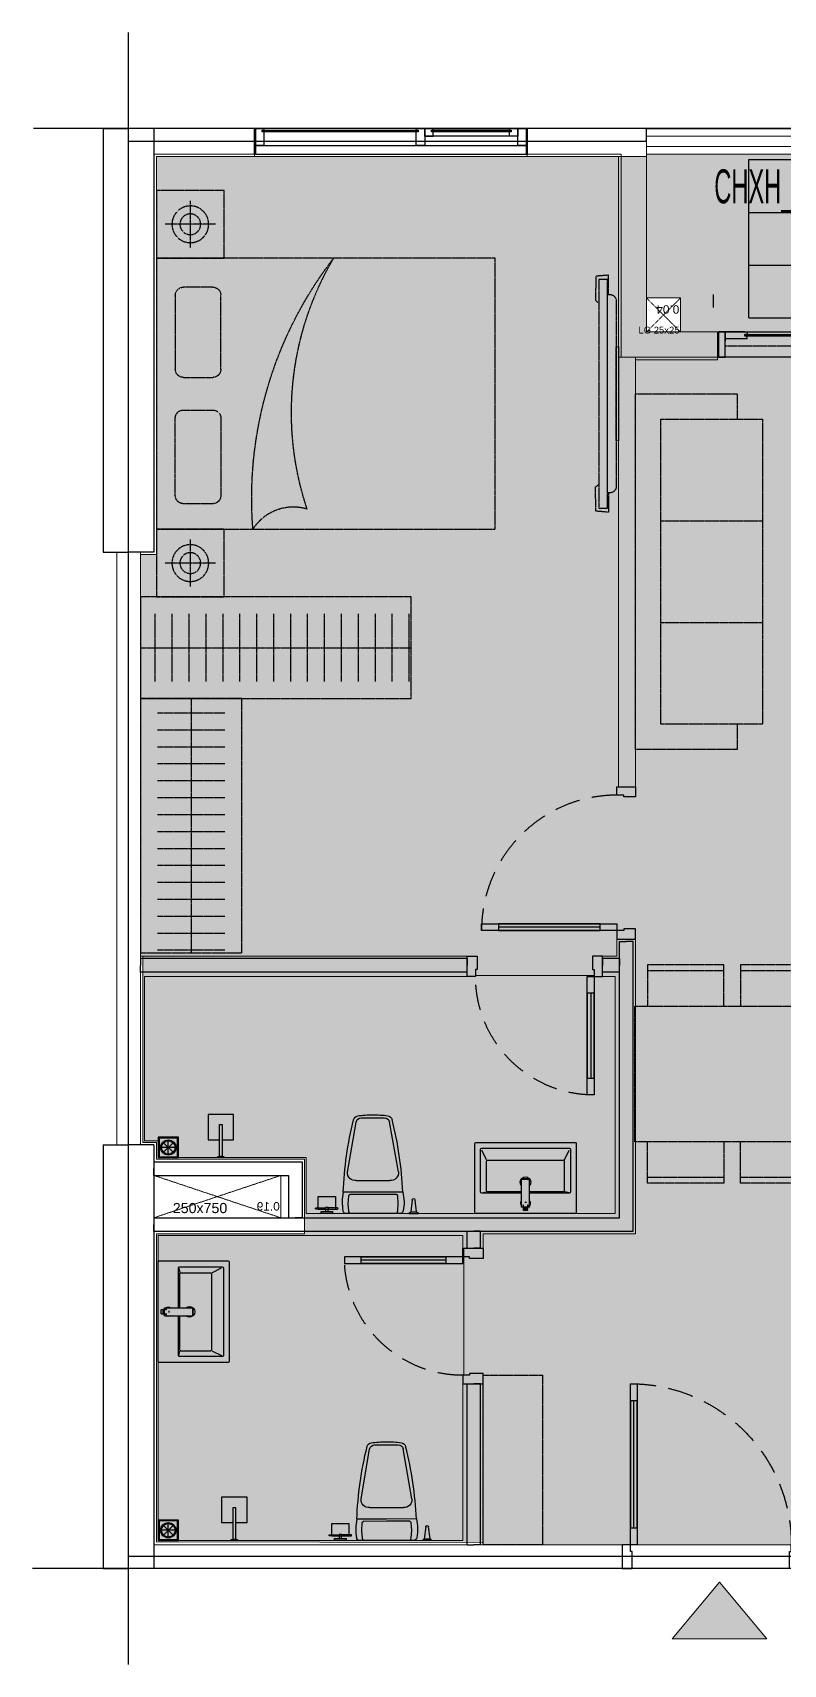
# Model space of a CAD drawing. Header units: millimetres. Extents: x -567 to 9605, y -567 to 9067.
# Drawn here: x -567 to 3868, y -567 to 9067 of the extents above; entities that cross this region are included whole.
import ezdxf
from ezdxf.enums import TextEntityAlignment as Align

# ---------------------------------------------------------------- set-up
doc = ezdxf.new("R2010")
doc.units = ezdxf.units.MM
for name, pattern in [('3PN B$0$HIDDENX2', [0.75, 0.5, -0.25]), ('CONTINOUS', [0]), ('HIDDEN', [9.525, 6.35, -3.175]), ('HIDDENX2', [0.75, 0.5, -0.25]), ('Xref Y2-Y4 ME$0$Xref MB Y2.Y4$0$Xr_truc thang N3 tang dien hinh$0$T-Can ho$0$HIDDEN3', [0.2, 0.1, -0.1])]:
    doc.linetypes.add(name, pattern=pattern)
doc.layers.get('0').update_dxf_attribs({"color": 231})
doc.layers.get('DefPoints').update_dxf_attribs({"color": 191})
doc.layers.add('2pn+g2', color=7, linetype='Continuous', true_color=0xeecdb4)
doc.layers.add('A-AREA-WALL-CENTER', color=210, linetype='Continuous', plot=False)
for name, color, linetype in [('A-CONC', 2, 'Continuous'), ('A-DOOR', 142, 'Continuous'), ('A-EQPM', 127, 'Continuous'), ('A-FURN', 251, 'HIDDEN'), ('A-WALL', 1, 'Continuous'), ('HATCH', 7, 'Continuous')]:
    doc.layers.add(name, color=color, linetype=linetype)
for name, color, linetype, lineweight in [('A-Dien tich TT', 152, 'HIDDENX2', 5), ('A-FNSH', 253, 'Continuous', 9), ('A-Hatch mau co cau', 7, 'Continuous', 9), ('A-RAIL', 153, 'Continuous', 9), ('A-Truc ky thuat', 162, 'Continuous', 0), ('A-WALL-INT', 31, 'Continuous', 20), ('A-WALL-PRTN', 6, 'Continuous', 9)]:
    doc.layers.add(name, color=color, linetype=linetype, lineweight=lineweight)
doc.styles.add('VTK_Arial', font='arial.ttf', dxfattribs={"width": 0.8})
doc.styles.add('Xref Y2-Y4 ME$0$Xref MB Y2.Y4$0$Xr_truc thang N3 tang dien hinh$0$T-Can ho$0$Arial', font='arial.ttf')

# ---------------------------------------------------------------- blocks, each defined once
blk = doc.blocks.new('*U9')
blk.add_lwpolyline([(0, 0), (0, 250), (750, 250), (750, 0)], close=True)
at = {"linetype": 'Xref Y2-Y4 ME$0$Xref MB Y2.Y4$0$Xr_truc thang N3 tang dien hinh$0$T-Can ho$0$HIDDEN3'}
for points in [[(0, 0), (750, 250)], [(0, 250), (750, 0)]]:
    blk.add_lwpolyline(points, dxfattribs=at)
at = {"style": 'Xref Y2-Y4 ME$0$Xref MB Y2.Y4$0$Xr_truc thang N3 tang dien hinh$0$T-Can ho$0$Arial'}
blk.add_text('0.19', height=50, dxfattribs=at).set_placement((6.6, 42.7))
blk.add_attdef('--', text='', height=88, dxfattribs=at).set_placement((126.6, 189.6), align=Align.MIDDLE_CENTER)
blk = doc.blocks.new('*U8')
blk.add_lwpolyline([(0, 0), (0, 200), (200, 200), (200, 0)], close=True)
at = {"linetype": 'Xref Y2-Y4 ME$0$Xref MB Y2.Y4$0$Xr_truc thang N3 tang dien hinh$0$T-Can ho$0$HIDDEN3'}
for points in [[(0, 0), (200, 200)], [(0, 200), (200, 0)]]:
    blk.add_lwpolyline(points, dxfattribs=at)
at = {"style": 'Xref Y2-Y4 ME$0$Xref MB Y2.Y4$0$Xr_truc thang N3 tang dien hinh$0$T-Can ho$0$Arial'}
blk.add_text('0.04', height=50, dxfattribs=at).set_placement((6.6, 42.7))
blk.add_attdef('--', text='', height=88, dxfattribs=at).set_placement((126.6, 189.6), align=Align.MIDDLE_CENTER)
blk = doc.blocks.new('A$C99de5d64')
at = {"layer": 'A-Hatch mau co cau', "true_color": 0xb30000}
h = blk.add_hatch(color=12, dxfattribs=at)
h.dxf.hatch_style = 1
h.paths.add_polyline_path([(-174.8, 210), (0, 0), (175.2, 210)])
at = {"layer": 'A-Hatch mau co cau', "color": 12, "true_color": 0xb30000}
blk.add_lwpolyline([(-174.8, 210), (0, 0), (175.2, 210)], close=True, dxfattribs=at)
blk = doc.blocks.new('*U31')
at = {"linetype": 'HIDDEN', "ltscale": 0.3}
for p, q in [((86.1, 499.5), (86.1, 101.1)), ((186.1, 499.5), (186.1, 101.1)), ((286.1, 499.5), (286.1, 101.1)), ((386.1, 499.5), (386.1, 101.1)), ((486.1, 499.5), (486.1, 101.1)), ((586.1, 499.5), (586.1, 101.1)), ((686.1, 499.5), (686.1, 101.1)), ((786.1, 499.5), (786.1, 101.1)), ((886.1, 499.5), (886.1, 101.1)), ((986.1, 499.5), (986.1, 101.1)), ((1086.1, 499.5), (1086.1, 101.1)), ((1186.1, 499.5), (1186.1, 101.1)), ((1286.1, 499.5), (1286.1, 101.1)), ((1386.1, 499.5), (1386.1, 101.1)), ((1486.1, 499.5), (1486.1, 101.1)), ((1586.1, 499.5), (1586.1, 101.1)), ((0, 300), (1600, 300))]:
    blk.add_line(p, q, dxfattribs=at)
blk.add_lwpolyline([(0, 0), (1600, 0), (1600, 600), (0, 600)], close=True, dxfattribs=at)
blk = doc.blocks.new('*U43')
at = {"linetype": 'HIDDEN', "ltscale": 0.3}
for p, q in [((-750, -150), (-750, -1950)), ((-150, -150), (-750, -150)), ((-150, -1950), (-150, -150)), ((-150, -750), (-750, -750)), ((-150, -1350), (-750, -1350)), ((-750, -1950), (-150, -1950))]:
    blk.add_line(p, q, dxfattribs=at)
blk.add_lwpolyline([(-600, -1950), (-600, -2100), (0, -2100), (0, 0), (-600, 0), (-600, -150)], dxfattribs=at)
blk = doc.blocks.new('*U22')
at = {"linetype": 'HIDDEN', "ltscale": 0.3}
for p, q in [((75, 644.4), (75, 400)), ((525, 644.4), (75, 644.4)), ((75, 608.9), (525, 608.9)), ((525, 400), (525, 644.4)), ((1075, 644.4), (625, 644.4)), ((625, 644.4), (625, 400)), ((625, 608.9), (1075, 608.9)), ((1075, 400), (1075, 644.4)), ((1625, 644.4), (1175, 644.4)), ((1175, 644.4), (1175, 400)), ((1175, 608.9), (1625, 608.9)), ((1625, 400), (1625, 644.4)), ((1700, 400), (0, 400)), ((0, 400), (0, -400)), ((1700, -400), (1700, 400)), ((0, -400), (1700, -400)), ((75, -644.4), (75, -400)), ((525, -400), (525, -644.4)), ((625, -644.4), (625, -400)), ((1075, -400), (1075, -644.4)), ((1175, -644.4), (1175, -400)), ((1625, -400), (1625, -644.4)), ((525, -608.9), (75, -608.9)), ((525, -644.4), (75, -644.4)), ((1075, -608.9), (625, -608.9)), ((1075, -644.4), (625, -644.4)), ((1625, -608.9), (1175, -608.9)), ((1625, -644.4), (1175, -644.4))]:
    blk.add_line(p, q, dxfattribs=at)
blk = doc.blocks.new('*U35')
at = {"linetype": 'HIDDEN', "ltscale": 0.3}
blk.add_line((2160, 85), (40, 85), dxfattribs=at)
for p, q in [((158.1, 15.5), (158.1, 24.5)), ((1160.6, 60.5), (1160.6, 69.5))]:
    blk.add_line(p, q)
blk.add_lwpolyline([(0, 0), (2200, 0), (2200, 150), (0, 150)], close=True)
for points in [[(40, 54.5), (40, 0), (0, 0), (0, 150), (40, 150), (40, 0), (40, 0), (40, 54.5)], [(2160, 54.5), (2160, 0), (2200, 0), (2200, 150), (2160, 150), (2160, 0), (2160, 0), (2160, 54.5)], [(155, 0), (40, 0), (40, 10), (40, 10), (40, 40), (155, 40), (162, 40), (170, 40), (170, 25), (155, 25), (155, 15)], [(155, 0), (162, 0), (170, 0), (170, 15), (155, 15)], [(158.1, 15.5), (1054, 15.5), (1054, 24.5), (158.1, 24.5)], [(1172.5, 45), (1042.5, 45), (1042.5, 45), (1042.5, 45), (1042.5, 85), (1157.5, 85), (1164.5, 85), (1172.5, 85), (1172.5, 70), (1157.5, 70), (1157.5, 60), (1172.5, 60), (1172.5, 45)], [(1042.5, 0), (1172.5, 0), (1172.5, 0), (1172.5, 0), (1172.5, 40), (1057.5, 40), (1050.5, 40), (1042.5, 40), (1042.5, 25), (1057.5, 25), (1057.5, 15), (1042.5, 15), (1042.5, 0)], [(1160.6, 60.5), (2042, 60.5), (2042, 69.5), (1160.6, 69.5)], [(2160, 45), (2160, 45), (2160, 85), (2045.5, 85), (2038.5, 85), (2030.5, 85), (2030.5, 70), (2045.5, 70), (2045.5, 60)], [(2045.5, 60), (2030.5, 60), (2030.5, 45), (2160, 45), (2160, 45), (2160, 45), (2160, 45)]]:
    blk.add_lwpolyline(points)
blk = doc.blocks.new('E-CHUNG-GATHOATSAN-01')
at = {"ltscale": 2}
for p, q in [((60, 20), (60, 100)), ((100, 60), (20, 60)), ((88.3, 88.3), (31.7, 31.7)), ((88.3, 31.7), (31.7, 88.3))]:
    blk.add_line(p, q, dxfattribs=at)
for points in [[(120, 120), (0, 120), (0, 0), (120, 0)], [(115, 115), (5, 115), (5, 5), (115, 5)]]:
    blk.add_lwpolyline(points, close=True, dxfattribs=at)
for radius in [45, 40]:
    blk.add_circle((60, 60), radius, dxfattribs=at)
blk = doc.blocks.new('E-VS-VOISENTAM-01')
at = {"color": 0}
blk.add_lwpolyline([(-105.3, -7.6), (-105.3, -75.1), (-255.3, -75.1), (-255.3, 74.9), (-105.3, 74.9), (-105.3, 7.4)], dxfattribs=at)
for points in [[(-195.1, -7.6), (-6.3, -7.6), (-6.3, 7.4), (-195.1, 7.4)], [(-6.3, -17.9), (0, -17.9), (0, 17.9), (-6.3, 17.9)]]:
    blk.add_lwpolyline(points, close=True, dxfattribs=at)
blk = doc.blocks.new('E-VS-BONCAU-01')
for p, q in [((-145.5, -13.9), (-139.8, 0.5)), ((-148.9, -57.3), (-145.5, -13.9)), ((-146.2, -104.4), (-148.9, -57.3)), ((145.4, -15), (148.5, -58.4)), ((148.5, -58.4), (145.4, -105.5)), ((213.1, -0.8), (265.4, -1)), ((221.8, -9.6), (256.7, -9.7)), ((230.2, -79.4), (221.8, -9.6)), ((256.7, -9.7), (247.7, -79.5)), ((-0.5, -126.3), (-176.3, -125.6)), ((-136.7, -112.2), (-146.2, -104.4)), ((-0.4, -113.3), (-136.7, -112.2)), ((-0.5, -126.3), (-0.5, -126.3)), ((175.4, -127), (-0.5, -126.3)), ((135.8, -113.2), (-0.4, -113.3)), ((145.4, -105.5), (135.8, -113.2)), ((-150.9, -245), (-101.2, -539.8)), ((-100, -194.5), (98.5, -195.2)), ((149, -246.1), (97.1, -540.5)), ((-71.2, -564.4), (-2.2, -564.6)), ((-2.2, -564.6), (66.9, -564.9))]:
    blk.add_line(p, q)
for points in [[(-307.4, -12.3), (-240.3, -12.3), (-240.3, 0.4), (-307.4, 0.4)], [(-324.6, -100.9), (-223.3, -100.9), (-223.3, -24.5), (-324.6, -24.5)], [(-281.4, -35.9), (-281.4, -12.3), (-266.2, -12.3), (-266.2, -35.9)]]:
    blk.add_lwpolyline(points, close=True)
for points in [[(160.1, -0.6), (0, 0), (-160.1, 0.6)], [(139.8, -0.5), (145.4, -15)]]:
    blk.add_lwpolyline(points)
for points in [[(-337.2, -33.4), (-281.4, -33.4), (-281.4, -26.6), (-337.2, -26.6, 1)], [(-210.5, -33.4), (-266.2, -33.4), (-266.2, -26.6), (-210.5, -26.6, -1)]]:
    blk.add_lwpolyline(points, format="xyb", close=True)
for centre, radius, start, end in [((225.4, 2.7), 12.8, 195.93034, 253.62994), ((238.9, -79.4), 8.72, 179.78014, 359.78014), ((253.1, 2.6), 12.8, 285.93034, 343.62994)]:
    blk.add_arc(centre, radius, start, end)
for centre, major_axis, ratio, start_param, end_param in [((-160.1, -17.6), (-12.9, -12.8), 1, 3.926991, 5.363819), ((-160.1, -17.6), (-12.9, -12.8), 1, 3.926991, 5.363819), ((-160.1, -17.6), (-12.9, -12.8), 1, 3.926991, 5.363819), ((160, -18.8), (-12.9, -12.8), 1, 2.490163, 3.926991), ((160, -18.8), (-12.9, -12.8), 1, 2.490163, 3.926991), ((-309.7, -59.9), (-491.9, 11.9), 0.754969, 2.992228, 3.290957), ((1638.9, -88), (-275.8, 1956.4), 0.917923, 1.461172, 1.68042), ((-105.7, -239.6), (-32.1, 32.3), 1, 5.374496, 7.190108), ((103.9, -240.4), (-32.3, -32.1), 1, 2.23467, 4.050282), ((-85.9, -545.6), (-22.1, -22), 1, -0.518895, 0.614897), ((-85.9, -545.6), (-22.1, -22), 1, -0.518895, 0.614897), ((-71, -533.5), (-21.8, 21.9), 1, 0.993435, 2.351364), ((-9.9, -27.7), (-393.7, -390.7), 1, 0.641923, 0.802984), ((-9.9, -27.7), (-393.7, -390.7), 1, 0.641923, 0.802984), ((9.6, -27.8), (-390.7, 393.7), 1, 2.338609, 2.49967), ((9.6, -27.8), (-390.7, 393.7), 1, 2.338609, 2.49967), ((66.9, -534), (-21.8, 21.9), 1, 2.361025, 3.718954), ((81.7, -546.2), (-22.1, -22), 1, 0.955899, 2.089692), ((81.7, -546.2), (-22.1, -22), 1, 0.955899, 2.089692)]:
    blk.add_ellipse(centre, major_axis=major_axis, ratio=ratio, start_param=start_param, end_param=end_param)
at = {"extrusion": (0, 0, -1)}
for centre, major_axis, ratio, start_param, end_param in [((309.2, -62.3), (492, 8.1), 0.754969, 2.992228, 3.290957), ((-1639.5, -75.4), (-290.8, -1954.2), 0.917923, 4.602765, 4.822013)]:
    blk.add_ellipse(centre, major_axis=major_axis, ratio=ratio, start_param=start_param, end_param=end_param, dxfattribs=at)
blk = doc.blocks.new('*U45')
blk.add_line((2925, 150), (0, 150))
for points in [[(0, 150), (2925, 150), (2925, 0), (0, 0)], [(0, 105), (2925, 105), (2925, 45), (0, 45)]]:
    blk.add_lwpolyline(points, close=True)
blk = doc.blocks.new('*U36')
blk.add_line((0, -150), (1600, -150))
at = {"ltscale": 2000}
for points in [[(0, 0), (0, -150), (-5, -150), (-5, 0)], [(1605, 0), (1605, -150), (1600, -150), (1600, 0)]]:
    blk.add_lwpolyline(points, close=True, dxfattribs=at)
for points in [[(1600, 0), (0, 0), (0, -100), (1600, -100)], [(0, 0), (50, 0), (50, -100), (0, -100)], [(950, 0), (1000, 0), (1000, -100), (950, -100)], [(1000, 0), (1550, 0), (1550, -45), (1000, -45)], [(1050, 0), (1000, 0), (1000, -45), (1050, -45)], [(1500, 0), (1550, 0), (1550, -45), (1500, -45)], [(1550, 0), (1600, 0), (1600, -100), (1550, -100)], [(40, -10), (960, -10), (960, -20), (40, -20)], [(1040, -10), (1510, -10), (1510, -20), (1040, -20)]]:
    blk.add_lwpolyline(points, close=True)
blk = doc.blocks.new('*U38')
blk.add_line((-100, -70), (-850, -70))
for points in [[(140, 0), (140, -60), (40, -60), (40, -50), (0, -50), (0, 0)], [(0, -50), (-950, -50), (-950, -90), (0, -90)], [(-100, -50), (-100, -90), (-850, -90), (-850, -50)], [(140, -1050), (140, -990), (40, -990), (40, -1000), (0, -1000), (0, -1050)]]:
    blk.add_lwpolyline(points, close=True)
at = {"linetype": '3PN B$0$HIDDENX2', "ltscale": 300}
blk.add_arc((0, -50), 950, 180, 270, dxfattribs=at)
blk = doc.blocks.new('*U39')
blk.add_line((-100, 70), (-700, 70))
for points in [[(110, 900), (110, 840), (40, 840), (40, 850), (0, 850), (0, 900)], [(0, 50), (-800, 50), (-800, 90), (0, 90)], [(-100, 50), (-100, 90), (-700, 90), (-700, 50)], [(110, 0), (110, 60), (40, 60), (40, 50), (0, 50), (0, 0)]]:
    blk.add_lwpolyline(points, close=True)
at = {"linetype": '3PN B$0$HIDDENX2', "ltscale": 300}
blk.add_arc((0, 50), 800, 90, 180, dxfattribs=at)
blk = doc.blocks.new('*U49')
blk.add_line((-100, -70), (-600, -70))
for points in [[(120, 0), (120, -60), (40, -60), (40, -50), (0, -50), (0, 0)], [(0, -50), (-700, -50), (-700, -90), (0, -90)], [(-100, -50), (-100, -90), (-600, -90), (-600, -50)], [(120, -800), (120, -740), (40, -740), (40, -750), (0, -750), (0, -800)]]:
    blk.add_lwpolyline(points, close=True)
at = {"linetype": '3PN B$0$HIDDENX2', "ltscale": 300}
blk.add_arc((0, -50), 700, 180, 270, dxfattribs=at)
blk = doc.blocks.new('F-PN-GIUONG-2000X1600')
at = {"linetype": 'HIDDEN', "ltscale": 0.3}
for p, q in [((332.5, -150.5), (159.2, -150.5)), ((111.4, -198.4), (111.4, -655.8)), ((380.4, -655.8), (380.4, -198.4)), ((159.2, -703.7), (332.5, -703.7)), ((111.4, -1381), (111.4, -944.2)), ((159.2, -896.3), (332.5, -896.3)), ((380.4, -944.2), (380.4, -1381)), ((332.5, -1428.8), (159.2, -1428.8))]:
    blk.add_line(p, q, dxfattribs=at)
blk.add_lwpolyline([(2000, 0), (2000, -1600), (0, -1600), (0, 0), (2000, 0)], dxfattribs=at)
for centre, radius, start, end in [((2879.5, -182.5), 2316.9, 175.48135, 217.72002), ((808.7, 149.5), 281.8, 212.03819, 286.6668), ((159.2, -198.4), 47.8, 90, 180), ((332.5, -198.4), 47.8, 0, 90), ((2591, -687.7), 1793.5, 161.56279, 210.57443), ((159.2, -655.8), 47.8, 180, 270), ((332.5, -655.8), 47.8, 270, 0), ((159.2, -944.2), 47.8, 90, 180), ((332.5, -944.2), 47.8, 0, 90), ((159.2, -1381), 47.8, 180, 270), ((332.5, -1381), 47.8, 270, 0)]:
    blk.add_arc(centre, radius, start, end, dxfattribs=at)
blk = doc.blocks.new('F-PK-TV-01')
at = {"linetype": 'HIDDEN', "ltscale": 0.3}
for points in [[(0, -113.8), (0, 0), (-73.9, -5.9), (-77.3, -148.1), (-56.2, -164.8)], [(0, -1285.4), (0, -1399.2), (-73.9, -1393.3), (-77.3, -1251.1), (-56.2, -1234.4)]]:
    blk.add_lwpolyline(points, dxfattribs=at)
for points in [[(-6.2, -1374.6), (-56.2, -1374.6), (-56.2, -24.6), (-6.2, -24.6)], [(60, -422.7), (45.8, -422.7), (45.8, -976.5), (60, -976.5)]]:
    blk.add_lwpolyline(points, close=True, dxfattribs=at)
blk.add_lwpolyline([(-6.2, -1285.4), (7.4, -1285.4, 0.414214), (45.8, -1247), (45.8, -152.2, 0.414214), (7.4, -113.8), (-6.2, -113.8)], format="xyb", close=True, dxfattribs=at)
blk = doc.blocks.new('F-PN-DONGIUONG-01')
at = {"linetype": 'HIDDEN', "ltscale": 0.3}
for p, q in [((-200, -348.1), (-200, -51.9)), ((-338.8, -200), (-61.2, -200))]:
    blk.add_line(p, q, dxfattribs=at)
blk.add_lwpolyline([(0, -400), (-400, -400), (-400, 0), (0, 0)], close=True, dxfattribs=at)
for radius in [108.5, 61.3]:
    blk.add_circle((-200, -200), radius, dxfattribs=at)
blk = doc.blocks.new('*U44')
at = {"linetype": 'HIDDEN', "ltscale": 0.3}
for p, q in [((86.1, 499.5), (86.1, 101.1)), ((186.1, 499.5), (186.1, 101.1)), ((286.1, 499.5), (286.1, 101.1)), ((386.1, 499.5), (386.1, 101.1)), ((486.1, 499.5), (486.1, 101.1)), ((586.1, 499.5), (586.1, 101.1)), ((686.1, 499.5), (686.1, 101.1)), ((786.1, 499.5), (786.1, 101.1)), ((886.1, 499.5), (886.1, 101.1)), ((986.1, 499.5), (986.1, 101.1)), ((1086.1, 499.5), (1086.1, 101.1)), ((1186.1, 499.5), (1186.1, 101.1)), ((1286.1, 499.5), (1286.1, 101.1)), ((1386.1, 499.5), (1386.1, 101.1)), ((1486.1, 499.5), (1486.1, 101.1)), ((0, 300), (1500, 300))]:
    blk.add_line(p, q, dxfattribs=at)
blk.add_lwpolyline([(0, 0), (1500, 0), (1500, 600), (0, 600)], close=True, dxfattribs=at)
blk = doc.blocks.new('*U58')
blk.add_line((-100, 70), (-600, 70))
for points in [[(120, 800), (120, 740), (40, 740), (40, 750), (0, 750), (0, 800)], [(0, 50), (-700, 50), (-700, 90), (0, 90)], [(-100, 50), (-100, 90), (-600, 90), (-600, 50)], [(120, 0), (120, 60), (40, 60), (40, 50), (0, 50), (0, 0)]]:
    blk.add_lwpolyline(points, close=True)
at = {"linetype": '3PN B$0$HIDDENX2', "ltscale": 300}
blk.add_arc((0, 50), 700, 90, 180, dxfattribs=at)
blk = doc.blocks.new('*U56')
at = {"linetype": 'HIDDEN', "ltscale": 0.3}
blk.add_lwpolyline([(0, 0), (350, 0), (350, -1000), (0, -1000)], close=True, dxfattribs=at)
blk = doc.blocks.new('DT-CAN')
at = {"layer": 'DefPoints'}
for p, q in [((-870.7, 0), (870.7, 0)), ((-870.7, -934.4), (-870.7, 0)), ((870.7, -934.4), (870.7, 0)), ((-870.7, -311.5), (870.7, -311.5)), ((-870.7, -622.9), (870.7, -622.9)), ((-870.7, -934.4), (870.7, -934.4))]:
    blk.add_line(p, q, dxfattribs=at)
at = {"layer": 'DefPoints', "color": 7, "style": 'VTK_Arial', "width": 0.5}
blk.add_attdef('LOAICAN', text='', height=200, dxfattribs=at).set_placement((0, -257.5), align=Align.CENTER)
at = {"layer": 'DefPoints', "color": 5, "style": 'VTK_Arial', "width": 0.8}
blk.add_attdef('DT-TT', text='', height=200, dxfattribs=at).set_placement((0, -569), align=Align.CENTER)
at = {"layer": 'DefPoints', "color": 6, "style": 'VTK_Arial', "width": 0.8}
blk.add_attdef('DT-TIM', text='', height=200, dxfattribs=at).set_placement((0, -880.4), align=Align.CENTER)
blk = doc.blocks.new('E-VS-LAVABO-02')
at = {"extrusion": (0, 0, -1)}
for p, q in [((-300, 6), (-300, 414)), ((-294, 420), (294, 420)), ((300, 414), (300, 6)), ((-265, 126), (-265, 379)), ((-259, 385), (259, 385)), ((-230.4, 317.6), (-258.8, 374.4)), ((-230, 133.5), (-230, 309)), ((-224, 315), (224, 315)), ((230, 133.5), (230, 309)), ((230.4, 317.6), (258.8, 374.4)), ((265, 379), (265, 126)), ((-22, 203.7), (22, 203.7)), ((-24, 120), (-259, 120)), ((-257.6, 123), (-232.4, 128.4)), ((-24, 127.5), (-224, 127.5)), ((224, 127.5), (24, 127.5)), ((259, 120), (24, 120)), ((257.6, 123), (232.4, 128.4)), ((294, 0), (-294, 0)), ((-25.4, 70), (-26.5, 70)), ((-24, 70), (-24, 71.6)), ((-15.5, 48.2), (-13.1, 48.2)), ((-12.5, 44.1), (-12.5, 48.5)), ((-12.5, 19.6), (-12.5, 33.7)), ((-10.5, 35.7), (-7.5, 35.7)), ((10.5, 17.6), (-10.5, 17.6)), ((7.5, 35.5), (-7.5, 35.5)), ((5, 65), (-5, 65)), ((7.5, 35.7), (10.5, 35.7)), ((12.5, 43.8), (13.1, 43.8)), ((12.5, 19.6), (12.5, 33.7)), ((13.1, 46), (14.9, 46)), ((14.9, 43.8), (15.5, 43.8)), ((26.5, 70), (25.4, 70))]:
    blk.add_line(p, q, dxfattribs=at)
at = {"extrusion": (0, 0, -1), "flags": 128}
for points in [[(24, 39), (24, 201.7), (24, 202.4)], [(-24, 39), (-24, 201.7), (-24, 202.4)], [(-22, 37), (-15.6, 37), (15.6, 37), (22, 37)], [(12, 35), (14.4, 36.3), (15.6, 37)], [(12.8, 48.8), (15.5, 48.8), (15.5, 48.2), (13.1, 48.2), (13.1, 44.4), (15.5, 44.4), (15.5, 43.8), (12.8, 43.8), (15.5, 43.8)], [(11, 34), (10.5, 34), (-10.5, 34), (-11, 34)], [(10.5, 28.1), (0, 28.1), (-10.5, 28.1)], [(-15.6, 37), (-14.4, 36.3), (-12, 35)]]:
    blk.add_lwpolyline(points, dxfattribs=at)
for points in [[(22, 204.4), (-22, 204.4)], [(-12.5, 48.8), (-12.5, 43.8), (-13.1, 43.8), (-13.1, 46), (-14.9, 46), (-14.9, 43.8), (-15.5, 43.8), (-15.5, 48.8), (-14.9, 48.8), (-14.9, 46.6), (-13.1, 46.6), (-13.1, 48.8)]]:
    blk.add_lwpolyline(points, close=True, dxfattribs=at)
at = {"extrusion": (0, 0, -1)}
for centre, radius, start, end in [((294, 414), 6, 0, 90), ((-294, 414), 6, 90, 180), ((259, 379), 6, 0, 90), ((224, 309), 6, 0, 90), ((-224, 309), 6, 90, 180), ((-259, 379), 6, 90, 180), ((0, 185), 31, 320.62686, 219.37314), ((22, 201.7), 1.99, 0.21514, 90.21353), ((-22, 201.7), 1.99, 89.78647, 179.78486), ((259, 126), 6, 270, 0), ((224, 133.5), 6, 270, 0), ((-224, 133.5), 6, 180, 270), ((-259, 126), 6, 180, 270), ((294, 6), 6, 270, 0), ((0, 59.7), 27.5, 330.77713, 28.28414), ((0, 59.7), 26.5, 334.91237, 24.22074), ((22, 39), 2, 270, 0), ((12.8, 48.5), 0.298, 89.78647, 179.78486), ((12.8, 44.1), 0.298, 180.21514, 270.21353), ((12.8, 44.1), 0.298, 180.21514, 270.21353), ((10.5, 33.7), 2, 0, 39.64467), ((11, 32.5), 1.5, 0, 90), ((11, 29.6), 1.5, 270, 0), ((10.5, 19.6), 2, 270, 0), ((10.5, 33.7), 2, 40.21561, 90), ((-10.5, 33.7), 2, 90, 139.5327), ((-10.5, 19.6), 2, 180, 270), ((-11, 32.5), 1.5, 90, 180), ((-11, 29.6), 1.5, 180, 270), ((-10.5, 33.7), 2, 140.36277, 180), ((-22, 39), 2, 180, 270), ((0, 59.7), 26.5, 154.68391, 205.08763), ((0, 59.7), 27.5, 151.64819, 209.22287), ((-294, 6), 6, 180, 270)]:
    blk.add_arc(centre, radius, start, end, dxfattribs=at)
for centre, major_axis, start_param, end_param in [((-22, 202.4), (2, 0), 1.570796, 3.141593), ((22, 202.4), (-2, 0), 3.141593, 4.712389)]:
    blk.add_ellipse(centre, major_axis=major_axis, ratio=0.984382, start_param=start_param, end_param=end_param)
for points, knots in [([(-24, 70.6), (-24, 70.8), (-24, 71.4), (-24, 72.7), (-24, 74.5), (-24, 76.5), (-24, 78.3), (-24, 79.4), (-24, 79.7)], [0, 0, 0, 0, 0.170042, 0.387138, 0.569985, 0.748798, 0.931358, 1, 1, 1, 1]), ([(-10.5, 28.1), (-10.6, 28.1), (-10.7, 28.1), (-10.8, 28.1), (-11, 28.1), (-11, 28.1), (-11, 28.1)], [0, 0, 0, 0, 0.250855, 0.500152, 0.749125, 1, 1, 1, 1]), ([(10.5, 28.1), (10.6, 28.1), (10.7, 28.1), (10.8, 28.1), (11, 28.1), (11, 28.1), (11, 28.1)], [0, 0, 0, 0, 0.250855, 0.500152, 0.749125, 1, 1, 1, 1]), ([(24, 70.6), (24, 70.8), (24, 71.4), (24, 72.7), (24, 74.5), (24, 76.5), (24, 78.3), (24, 79.4), (24, 79.7)], [0, 0, 0, 0, 0.170042, 0.387138, 0.569985, 0.748798, 0.931358, 1, 1, 1, 1])]:
    blk.add_open_spline(points, degree=3, knots=knots)

msp = doc.modelspace()

# ---------------------------------------------------------------- hatches: boundary and pattern name
at = {"layer": '2pn+g2', "ltscale": 0.3}
h = msp.add_hatch(color=256, dxfattribs=at)
h.dxf.hatch_style = 1
h.paths.add_polyline_path([(3060, 7500), (3260, 7500), (3260, 7300), (3060, 7300)], flags=16)
h.paths.add_polyline_path([(165, 8335), (3060, 8335), (3060, 8350), (5985, 8350), (5985, 8336.3), (8685, 8334.1), (8685, 5985), (8835, 5985), (8835, 2470), (8850, 2470), (8850, 1400), (8850.1, 1401.5), (8850, 301.5), (8450, 300), (8450, 500), (7800, 500), (7800, 315), (6485, 315), (6485, 140), (2095, 140), (2095, 153.7), (165, 156.3), (165, 1975), (1040, 1975), (1040, 2415), (165, 2415), (165, 2515), (85, 2515), (85, 3615), (70, 3615), (70, 5985), (165, 5985)])
at = {"layer": 'HATCH', "ltscale": 0.005}
h = msp.add_hatch(dxfattribs=at)
h.set_pattern_fill('ANSI31', color=251, scale=40, angle=225)
h.set_pattern_definition([(270, (4212616.59, 13572292.32), (127, -2e-14), [])])
h.paths.add_polyline_path([(3521.1, 7521.1), (3359.7, 7521.1), (3359.7, 7444.5), (3521.1, 7444.5)])

# ---------------------------------------------------------------- linework, layer by layer
at = {"layer": 'A-AREA-WALL-CENTER'}
msp.add_lwpolyline([(0, 8425), (3060, 8425), (3060, 8500), (5985, 8500), (5985, 8425), (8925, 8425), (8925, 2470), (9000, 2470), (9000, 300), (8925, 300), (8925, 70), (0, 70)], close=True, dxfattribs=at)
at = {"layer": 'A-CONC'}
for p, q in [((-150, 8500), (0, 8500)), ((-150, 8500), (-150, 6000)), ((150, 8500), (0, 8500)), ((150, 8500), (150, 6000)), ((-150, 6000), (0, 6000)), ((150, 6000), (0, 6000)), ((-150, 2500), (0, 2500)), ((-150, 2500), (-150, 0)), ((150, 2500), (0, 2500)), ((150, 2500), (150, 0)), ((-150, 0), (0, 0)), ((150, 0), (0, 0))]:
    msp.add_line(p, q, dxfattribs=at)
at = {"layer": 'A-Dien tich TT', "linetype": 'CONTINOUS'}
msp.add_lwpolyline([(6485, 140), (2095, 140), (2095, 153.7), (165, 156.3), (165, 1975), (1040, 1975), (1040, 2415), (165, 2415), (165, 2515), (85, 2515), (85, 3615), (70, 3615), (70, 5985), (165, 5985), (165, 8335), (3060, 8335), (3060, 8350), (5985, 8350)], dxfattribs=at)
at = {"layer": 'A-FNSH'}
for p, q in [((150, 6000), (150, 8350)), ((150, 8350), (745, 8350)), ((165, 5985), (165, 8335)), ((165, 8335), (745, 8335)), ((745, 8350), (745, 8342.5)), ((745, 8335), (745, 8342.5)), ((2355, 8350), (2355, 8342.5)), ((2355, 8350), (2910, 8350)), ((2355, 8335), (2355, 8342.5)), ((2355, 8335), (2895, 8335)), ((2895, 8335), (2895, 7150)), ((2910, 8350), (2910, 7150)), ((2895, 7150), (2902.5, 7150)), ((2910, 7150), (2902.5, 7150)), ((2995, 7150), (2995, 7142.5)), ((2995, 7150), (3480, 7150)), ((2995, 7135), (2995, 7142.5)), ((2995, 7135), (3480, 7135)), ((3480, 7150), (3480, 7142.5)), ((3480, 7135), (3480, 7142.5)), ((70, 6000), (70, 5992.5)), ((70, 6000), (150, 6000)), ((70, 5985), (70, 5992.5)), ((70, 5985), (165, 5985)), ((2885, 3615), (2885, 3715)), ((2885, 3715), (2995, 3715)), ((2900, 3600), (2900, 3700)), ((2900, 3700), (2980, 3700)), ((2980, 3700), (2980, 1990)), ((2995, 3715), (2995, 1975)), ((70, 3615), (70, 3607.5)), ((70, 3615), (2000, 3615)), ((70, 3600), (70, 3607.5)), ((70, 3600), (2000, 3600)), ((2000, 3615), (2000, 3607.5)), ((2000, 3600), (2000, 3607.5)), ((2800, 3615), (2800, 3607.5)), ((2800, 3615), (2885, 3615)), ((2800, 3600), (2800, 3607.5)), ((2800, 3600), (2900, 3600)), ((2000, 3520), (70, 3520)), ((70, 3520), (70, 2500)), ((2000, 3495), (95, 3495)), ((95, 3495), (95, 2525)), ((2000, 3520), (2000, 3507.5)), ((2000, 3495), (2000, 3507.5)), ((2050, 3500), (2750, 3500)), ((2900, 3520), (2800, 3520)), ((2800, 3520), (2800, 3507.5)), ((2800, 3495), (2800, 3507.5)), ((2875, 3495), (2800, 3495)), ((2875, 2095), (2875, 3495)), ((2900, 2070), (2900, 3520)), ((95, 2525), (175, 2525)), ((175, 2525), (175, 2425)), ((70, 2500), (150, 2500)), ((150, 2500), (150, 2400)), ((175, 2425), (1050, 2425)), ((1050, 2425), (1050, 2095)), ((150, 2400), (1025, 2400)), ((1025, 2400), (1025, 2070)), ((1025, 2070), (2900, 2070)), ((1050, 2095), (2875, 2095)), ((2000, 1990), (150, 1990)), ((150, 1990), (150, 140)), ((1975, 1965), (175, 1965)), ((175, 1965), (175, 165)), ((1975, 1890), (1975, 1965)), ((2000, 1890), (2000, 1990)), ((2980, 1990), (2080, 1990)), ((2080, 1990), (2080, 1890)), ((2995, 1975), (2095, 1975)), ((2095, 1975), (2095, 1890)), ((1975, 1890), (1987.5, 1890)), ((1980, 1890), (1980, 1140)), ((2000, 1890), (1987.5, 1890)), ((2080, 1890), (2087.5, 1890)), ((2095, 1890), (2087.5, 1890)), ((1975, 165), (1975, 1090)), ((1975, 1090), (1987.5, 1090)), ((2000, 1090), (1987.5, 1090)), ((2000, 140), (2000, 1090)), ((2080, 1090), (2087.5, 1090)), ((2080, 1090), (2080, 140)), ((2095, 1090), (2087.5, 1090)), ((2095, 1090), (2095, 140)), ((150, 140), (2000, 140)), ((175, 165), (1975, 165)), ((2080, 140), (2087.5, 140)), ((2095, 140), (2087.5, 140))]:
    msp.add_line(p, q, dxfattribs=at)
msp.add_lwpolyline([(3060, 7500), (3260, 7500), (3260, 7300), (3060, 7300)], close=True, dxfattribs=at)
at = {"layer": 'A-WALL'}
for p, q in [((2900, 2070), (2900, 3700)), ((2900, 3700), (2940, 3700)), ((2980, 3700), (2940, 3700)), ((2980, 1990), (2980, 3700)), ((2000, 3600), (70, 3600)), ((70, 3600), (70, 3560)), ((2000, 3600), (2000, 3560)), ((2900, 3600), (2800, 3600)), ((2800, 3600), (2800, 3560)), ((2900, 3600), (2900, 3560)), ((70, 3520), (70, 3560)), ((2000, 3520), (70, 3520)), ((2000, 3520), (2000, 3560)), ((2800, 3520), (2800, 3560)), ((2900, 3520), (2800, 3520)), ((2900, 3520), (2900, 3560)), ((150, 2400), (150, 2360)), ((150, 2400), (1025, 2400)), ((150, 2320), (150, 2360)), ((150, 2320), (945, 2320)), ((945, 2320), (945, 2070)), ((1025, 2400), (1025, 2070)), ((150, 2070), (150, 2030)), ((150, 2070), (2900, 2070)), ((150, 1990), (150, 2030)), ((945, 2070), (985, 2070)), ((1025, 2070), (985, 2070)), ((150, 1990), (2980, 1990)), ((2000, 1890), (2000, 1990)), ((2000, 1990), (2040, 1990)), ((2080, 1990), (2040, 1990)), ((2080, 1890), (2080, 1990)), ((2000, 1890), (2040, 1890)), ((2080, 1890), (2040, 1890)), ((2000, 140), (2000, 1090)), ((2000, 1090), (2040, 1090)), ((2080, 1090), (2040, 1090)), ((2080, 140), (2080, 1090)), ((2000, 140), (2040, 140)), ((2080, 140), (2040, 140))]:
    msp.add_line(p, q, dxfattribs=at)
at = {"layer": 'A-WALL-INT'}
for p, q in [((2895, 7150), (2945, 7150)), ((2895, 7150), (2895, 4615)), ((2995, 7150), (2945, 7150)), ((2995, 7150), (2995, 4615)), ((-70, 6000), (0, 6000)), ((-70, 6000), (-70, 2500)), ((70, 6000), (0, 6000)), ((70, 6000), (70, 2500)), ((2895, 4615), (2945, 4615)), ((2995, 4615), (2945, 4615)), ((-70, 2500), (0, 2500)), ((70, 2500), (0, 2500)), ((2915, 140), (150, 140)), ((150, 140), (150, 70)), ((2915, 140), (2915, 70)), ((150, 0), (150, 70)), ((2915, 0), (2915, 70)), ((2915, 0), (150, 0))]:
    msp.add_line(p, q, dxfattribs=at)
at = {"layer": 'A-WALL-PRTN'}
for p, q in [((150, 8500), (150, 8425)), ((150, 8500), (745, 8500)), ((745, 8500), (745, 8425)), ((2355, 8500), (2355, 8425)), ((2355, 8500), (3060, 8500)), ((3060, 8500), (3060, 7300)), ((150, 8350), (150, 8425)), ((745, 8350), (745, 8425)), ((2355, 8350), (2355, 8425)), ((150, 8350), (745, 8350)), ((2355, 8350), (2910, 8350)), ((2910, 8350), (2910, 7150)), ((3060, 7300), (3480, 7300)), ((3480, 7300), (3480, 7225)), ((3480, 7150), (3480, 7225)), ((2910, 7150), (3480, 7150))]:
    msp.add_line(p, q, dxfattribs=at)
at = {"layer": 'DefPoints', "ltscale": 0.3}
for p, q in [((0, -566.6), (0, 9066.6)), ((9605, 8500), (-561.6, 8500)), ((9600, 0), (-566.6, 0))]:
    msp.add_line(p, q, dxfattribs=at)

# ---------------------------------------------------------------- block references
at = {"xscale": 1.600000000000002, "yscale": 1.600000000000002, "zscale": 1.600000000000002, "rotation": 180}
msp.add_blockref('A$C99de5d64', (3491.7, -80.5), dxfattribs=at)
at = {"layer": 'A-DOOR', "linetype": 'HIDDEN'}
msp.add_blockref('*U36', (750, 8500), dxfattribs=at)
at = {"layer": 'A-DOOR', "xscale": -1, "rotation": 180}
msp.add_blockref('*U35', (3485, 7300), dxfattribs=at)
at = {"layer": 'A-DOOR', "ltscale": 0.3}
msp.add_blockref('*U39', (2885, 3715), dxfattribs=at)
at = {"layer": 'A-DOOR', "ltscale": 0.3, "xscale": -1}
for name, p, rotation in [('*U49', (2800, 3495), 270), ('*U58', (1975, 1890), 180), ('*U38', (2915, 140), 90)]:
    msp.add_blockref(name, p, dxfattribs=dict(at, rotation=rotation))
at = {"layer": 'A-EQPM', "linetype": 'HIDDEN', "xscale": -1}
for name, p, rotation in [('E-VS-VOISENTAM-01', (545, 2425), 90), ('E-VS-BONCAU-01', (1445, 2095), 180), ('E-VS-BONCAU-01', (1525, 165), 180), ('E-VS-VOISENTAM-01', (625, 165), 90)]:
    msp.add_blockref(name, p, dxfattribs=dict(at, rotation=rotation))
at = {"layer": 'A-EQPM', "linetype": 'HIDDEN'}
for p in [(175, 2425), (175, 165)]:
    msp.add_blockref('E-CHUNG-GATHOATSAN-01', p, dxfattribs=at)
at = {"layer": 'A-EQPM'}
msp.add_blockref('E-VS-LAVABO-02', (2345, 2095), dxfattribs=at)
at = {"layer": 'A-EQPM', "rotation": 270}
msp.add_blockref('E-VS-LAVABO-02', (175, 1515), dxfattribs=at)
at = {"layer": 'A-FURN', "linetype": 'HIDDEN', "xscale": -1, "rotation": 90}
for p in [(165, 7735), (165, 5735)]:
    msp.add_blockref('F-PN-DONGIUONG-01', p, dxfattribs=at)
at = {"layer": 'A-FURN', "xscale": -1, "rotation": 180}
for name, p in [('F-PN-GIUONG-2000X1600', (165, 6135)), ('F-PK-TV-01', (2835, 6235.4)), ('*U22', (2990.5, 2918.9))]:
    msp.add_blockref(name, p, dxfattribs=at)
at = {"layer": 'A-FURN', "xscale": -1}
msp.add_blockref('*U43', (2995, 6935), dxfattribs=at)
at = {"layer": 'A-FURN'}
for name, p in [('*U31', (70, 5135)), ('*U56', (2095, 1140))]:
    msp.add_blockref(name, p, dxfattribs=at)
at = {"layer": 'A-FURN', "rotation": 270}
msp.add_blockref('*U44', (70, 5135), dxfattribs=at)
at = {"layer": 'A-RAIL', "linetype": 'HIDDEN'}
msp.add_blockref('*U45', (3060, 8350), dxfattribs=at)
at = {"layer": 'A-Truc ky thuat'}
ref = msp.add_blockref('*U8', (3260, 7500), dxfattribs=dict(at, rotation=180))
ref.add_attrib('--', 'LG 25x25', dxfattribs={"layer": '0', "height": 40, "style": 'Xref Y2-Y4 ME$0$Xref MB Y2.Y4$0$Xr_truc thang N3 tang dien hinh$0$T-Can ho$0$Arial'}).set_placement((3133.4, 7310.3), align=Align.MIDDLE_CENTER)
ref = msp.add_blockref('*U9', (900, 2070), dxfattribs=dict(at, xscale=-1))
ref.add_attrib('--', '250x750', dxfattribs={"layer": '0', "height": 60, "style": 'Xref Y2-Y4 ME$0$Xref MB Y2.Y4$0$Xr_truc thang N3 tang dien hinh$0$T-Can ho$0$Arial'}).set_placement((422.4, 2127.4, 0), align=Align.MIDDLE_CENTER)
at = {"layer": 'DefPoints'}
msp.add_blockref('DT-CAN', (4535.4, 8316.7), dxfattribs=at).add_auto_attribs({'DT-TIM': '74.95', 'DT-TT': '70.11', 'LOAICAN': 'CHXH_HN_2PNP_G1_8500x9000'})

doc.saveas('drawing.dxf')
